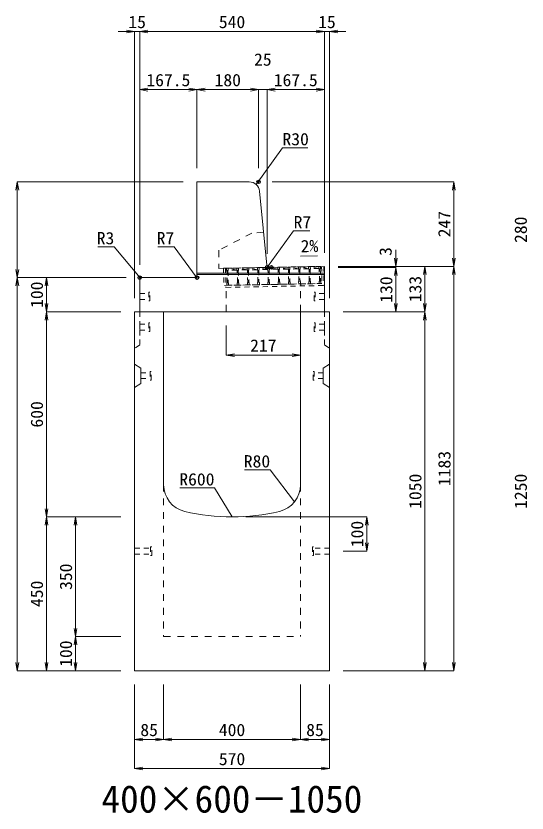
# Model space of a CAD drawing. Units: millimetres at full size; some dimension numbers follow another scale. Extents: x -18734 to 51600, y -18820 to 17820.
# Drawn here: x 33418 to 34913, y 5134 to 7466 of the extents above; entities that cross this region are included whole.
import ezdxf
from ezdxf.enums import TextEntityAlignment as Align

# ---------------------------------------------------------------- set-up
doc = ezdxf.new("R2010")
doc.units = ezdxf.units.MM
doc.header["$LTSCALE"] = 20
doc.header["$PDMODE"] = 32
doc.header["$PDSIZE"] = 10
doc.linetypes.add('USER1', pattern=[2, 1, -1])
doc.linetypes.add('USER2', pattern=[1.35, 0.75, -0.6])
for name, color, linetype, lineweight in [('インサート', 3, 'USER2', 9), ('グレーチング', 7, 'USER2', 5), ('受枠', 3, 'USER2', 9), ('寸法線', 7, 'Continuous', 13), ('引出線', 4, 'Continuous', 13), ('本体', 2, 'Continuous', 13), ('目地', 132, 'Continuous', 5)]:
    doc.layers.add(name, color=color, linetype=linetype, lineweight=lineweight)
doc.layers.add('作業エリア', color=11, linetype='Continuous')
doc.layers.add('文字', color=7, linetype='Continuous')
doc.styles.add('ＭＳ 明朝', font='')
doc.styles.get('ＭＳ 明朝').set_extended_font_data('MS Mincho')

# ---------------------------------------------------------------- blocks, each defined once
blk = doc.blocks.new('open_arrow')
at = {"color": 0, "linetype": 'Continuous', "lineweight": -2}
blk.add_lwpolyline([(7.5, 1.25), (0, 0), (7.5, -1.25)], dxfattribs=at)

msp = doc.modelspace()

# ---------------------------------------------------------------- linework, layer by layer
at = {"layer": 'インサート'}
for p, q in [((33780, 6653.5), (33807, 6653.5)), ((33780, 6653.5), (33780, 6636.5)), ((33810, 6657.5), (33807, 6657.5)), ((33807, 6657.5), (33807, 6632.5)), ((33810, 6632.5), (33810, 6657.5)), ((34290, 6657.5), (34293, 6657.5)), ((34290, 6632.5), (34290, 6657.5)), ((34293, 6657.5), (34293, 6632.5)), ((34320, 6653.5), (34293, 6653.5)), ((34320, 6653.5), (34320, 6636.5)), ((33780, 6636.5), (33807, 6636.5)), ((33807, 6632.5), (33810, 6632.5)), ((34293, 6632.5), (34290, 6632.5)), ((34320, 6636.5), (34293, 6636.5)), ((33780, 6563.5), (33807, 6563.5)), ((33780, 6563.5), (33780, 6546.5)), ((33810, 6567.5), (33807, 6567.5)), ((33807, 6567.5), (33807, 6542.5)), ((33810, 6542.5), (33810, 6567.5)), ((34290, 6567.5), (34293, 6567.5)), ((34290, 6542.5), (34290, 6567.5)), ((34293, 6567.5), (34293, 6542.5)), ((34320, 6563.5), (34293, 6563.5)), ((34320, 6563.5), (34320, 6546.5)), ((33780, 6546.5), (33807, 6546.5)), ((33807, 6542.5), (33810, 6542.5)), ((34293, 6542.5), (34290, 6542.5)), ((34320, 6546.5), (34293, 6546.5)), ((33783.2, 6421.5), (33810.2, 6421.5)), ((33783.2, 6421.5), (33783.2, 6404.5)), ((33813.2, 6425.5), (33810.2, 6425.5)), ((33810.2, 6425.5), (33810.2, 6400.5)), ((33813.2, 6400.5), (33813.2, 6425.5)), ((34286.8, 6425.5), (34289.8, 6425.5)), ((34286.8, 6400.5), (34286.8, 6425.5)), ((34289.8, 6425.5), (34289.8, 6400.5)), ((34316.8, 6421.5), (34289.8, 6421.5)), ((34316.8, 6421.5), (34316.8, 6404.5)), ((33783.2, 6404.5), (33810.2, 6404.5)), ((33810.2, 6400.5), (33813.2, 6400.5)), ((34289.8, 6400.5), (34286.8, 6400.5)), ((34316.8, 6404.5), (34289.8, 6404.5)), ((33765, 5908.5), (33812, 5908.5)), ((33765, 5908.5), (33765, 5891.5)), ((33815, 5912.5), (33812, 5912.5)), ((33812, 5912.5), (33812, 5887.5)), ((33815, 5887.5), (33815, 5912.5)), ((34288, 5912.5), (34285, 5912.5)), ((34285, 5912.5), (34285, 5887.5)), ((34288, 5887.5), (34288, 5912.5)), ((34335, 5908.5), (34288, 5908.5)), ((34335, 5891.5), (34335, 5908.5)), ((33765, 5891.5), (33812, 5891.5)), ((33812, 5887.5), (33815, 5887.5)), ((34285, 5887.5), (34288, 5887.5)), ((34335, 5891.5), (34288, 5891.5))]:
    msp.add_line(p, q, dxfattribs=at)
at = {"layer": 'グレーチング'}
for p, q in [((34033.97, 6727.46), (34308.92, 6732.79)), ((34064.08, 6722.05), (34038.97, 6727.56)), ((34064.08, 6722.05), (34039.08, 6721.56)), ((34094.07, 6722.63), (34068.96, 6728.14)), ((34094.07, 6722.63), (34069.08, 6722.14)), ((34124.07, 6723.21), (34098.96, 6728.72)), ((34124.07, 6723.21), (34099.07, 6722.72)), ((34154.06, 6723.79), (34128.95, 6729.3)), ((34154.06, 6723.79), (34129.07, 6723.3)), ((34184.06, 6724.37), (34158.95, 6729.88)), ((34184.06, 6724.37), (34159.06, 6723.88)), ((34214.05, 6724.95), (34188.94, 6730.46)), ((34214.05, 6724.95), (34189.06, 6724.46)), ((34244.05, 6725.53), (34218.93, 6731.04)), ((34244.05, 6725.53), (34219.05, 6725.05)), ((34274.04, 6726.11), (34248.93, 6731.62)), ((34274.04, 6726.11), (34249.05, 6725.63)), ((34304.04, 6726.69), (34278.92, 6732.2)), ((34304.04, 6726.69), (34279.04, 6726.21)), ((34034.94, 6677.47), (34309.89, 6682.79))]:
    msp.add_line(p, q, dxfattribs=at)
for points in [[(34033.97, 6727.46), (34038.97, 6727.56), (34039.08, 6721.56), (34038.1, 6720.54), (34038.8, 6684.55), (34039.82, 6683.57), (34039.94, 6677.57), (34034.94, 6677.47), (34034.82, 6683.47), (34035.8, 6684.49), (34035.1, 6720.48), (34034.09, 6721.47)], [(34068.8, 6685.13), (34069.81, 6684.15), (34069.93, 6678.15), (34064.93, 6678.05), (34064.82, 6684.05), (34065.8, 6685.07), (34065.1, 6721.07), (34064.08, 6722.05), (34063.96, 6728.04), (34068.96, 6728.14), (34069.08, 6722.14), (34068.1, 6721.12)], [(34098.79, 6685.71), (34099.81, 6684.73), (34099.92, 6678.73), (34094.93, 6678.63), (34094.81, 6684.63), (34095.79, 6685.65), (34095.09, 6721.65), (34094.07, 6722.63), (34093.96, 6728.62), (34098.96, 6728.72), (34099.07, 6722.72), (34098.09, 6721.7)], [(34128.78, 6686.29), (34129.8, 6685.31), (34129.92, 6679.31), (34124.92, 6679.21), (34124.8, 6685.21), (34125.78, 6686.23), (34125.09, 6722.23), (34124.07, 6723.21), (34123.95, 6729.21), (34128.95, 6729.3), (34129.07, 6723.3), (34128.09, 6722.28)], [(34158.78, 6686.87), (34159.8, 6685.89), (34159.91, 6679.89), (34154.91, 6679.8), (34154.8, 6685.79), (34155.78, 6686.81), (34155.08, 6722.81), (34154.06, 6723.79), (34153.95, 6729.79), (34158.95, 6729.88), (34159.06, 6723.88), (34158.08, 6722.86)], [(34185.77, 6687.39), (34185.08, 6723.39), (34184.06, 6724.37), (34183.94, 6730.37), (34188.94, 6730.46), (34189.06, 6724.46), (34188.08, 6723.45), (34188.77, 6687.45), (34189.79, 6686.47), (34189.91, 6680.47), (34184.91, 6680.38), (34184.79, 6686.37)], [(34215.77, 6687.97), (34215.07, 6723.97), (34214.05, 6724.95), (34213.94, 6730.95), (34218.93, 6731.04), (34219.05, 6725.05), (34218.07, 6724.03), (34218.77, 6688.03), (34219.79, 6687.05), (34219.9, 6681.05), (34214.9, 6680.96), (34214.79, 6686.96)], [(34249.05, 6725.63), (34248.06, 6724.61), (34248.76, 6688.61), (34249.78, 6687.63), (34249.9, 6681.63), (34244.9, 6681.54), (34244.78, 6687.54), (34245.76, 6688.56), (34245.07, 6724.55), (34244.05, 6725.53), (34243.93, 6731.53), (34248.93, 6731.62)], [(34279.04, 6726.21), (34278.06, 6725.19), (34278.76, 6689.19), (34279.78, 6688.21), (34279.89, 6682.21), (34274.89, 6682.12), (34274.78, 6688.12), (34275.76, 6689.14), (34275.06, 6725.13), (34274.04, 6726.11), (34273.92, 6732.11), (34278.92, 6732.2)], [(34304.89, 6682.7), (34304.77, 6688.7), (34305.75, 6689.72), (34305.05, 6725.71), (34304.04, 6726.69), (34303.92, 6732.69), (34308.92, 6732.79), (34309.03, 6726.79), (34308.05, 6725.77), (34308.75, 6689.77), (34309.77, 6688.79), (34309.89, 6682.79)]]:
    msp.add_lwpolyline(points, close=True, dxfattribs=at)
at = {"layer": '作業エリア'}
for p in [(34127.5, 6980), (34152.5, 6730), (34165, 6730), (33780, 6700), (33947.5, 6700)]:
    msp.add_point(p, dxfattribs=at)
at = {"layer": '受枠'}
for p, q in [((34024.97, 6727.29), (34317.92, 6732.96)), ((34024.97, 6727.29), (34025.94, 6677.3)), ((34030.97, 6727.41), (34032.05, 6671.42)), ((34311.92, 6732.84), (34312.89, 6682.85)), ((34317.92, 6732.96), (34319, 6676.97)), ((34312.89, 6682.85), (34025.94, 6677.3)), ((34032.05, 6671.42), (34319, 6676.97))]:
    msp.add_line(p, q, dxfattribs=at)
at = {"layer": '受枠', "linetype": 'Continuous'}
msp.add_line((34250.9, 6681.65), (34251.01, 6675.65), dxfattribs=at)
at = {"layer": '寸法線'}
for p, q in [((33828, 7419.95), (33717, 7419.95)), ((33765, 6640), (33765, 7419.95)), ((33780, 7419.95), (34320, 7419.95)), ((33780, 6737), (33780, 7419.95)), ((33780, 6737), (33780, 7419.95)), ((34272, 7419.95), (34383, 7419.95)), ((34320, 6773), (34320, 7419.95)), ((34320, 6773), (34320, 7419.95)), ((34335, 6640), (34335, 7419.95)), ((33780, 7249.95), (33947.5, 7249.95)), ((33780, 6737), (33780, 7249.95)), ((33947.5, 7020), (33947.5, 7249.95)), ((33947.5, 7249.95), (34127.5, 7249.95)), ((33947.5, 7020), (33947.5, 7249.95)), ((34079.5, 7249.95), (34200.5, 7249.95)), ((34127.5, 7020), (34127.5, 7249.95)), ((34127.5, 7020), (34127.5, 7249.95)), ((34152.5, 6770), (34152.5, 7249.95)), ((34152.5, 7249.95), (34320, 7249.95)), ((34152.5, 6770), (34152.5, 7249.95)), ((34320, 6773), (34320, 7249.95)), ((33422.06, 6980), (33422.06, 6700)), ((33907.5, 6980), (33422.06, 6980)), ((34167.5, 6980), (34698.78, 6980)), ((34698.78, 6980), (34698.78, 6733)), ((34528.78, 6781), (34528.78, 6682)), ((34360, 6733), (34528.78, 6733)), ((34360, 6733), (34613.78, 6733)), ((34360, 6733), (34698.78, 6733)), ((34360, 6733), (34698.78, 6733)), ((34360, 6730), (34528.78, 6730)), ((34360, 6730), (34528.78, 6730)), ((34528.78, 6730), (34528.78, 6600)), ((34613.78, 6733), (34613.78, 6600)), ((34698.78, 6733), (34698.78, 5550)), ((33740, 6700), (33422.06, 6700)), ((33422.06, 5550), (33422.06, 6700)), ((33740, 6700), (33422.06, 6700)), ((33507.06, 6600), (33507.06, 6700)), ((33740, 6700), (33507.06, 6700)), ((33507.06, 6600), (33507.06, 6000)), ((33725, 6600), (33507.06, 6600)), ((33725, 6600), (33507.06, 6600)), ((34375, 6600), (34528.78, 6600)), ((34375, 6600), (34613.78, 6600)), ((34375, 6600), (34613.78, 6600)), ((34613.78, 6600), (34613.78, 5550)), ((34033, 6560), (34033, 6473.33)), ((34033, 6473.33), (34250, 6473.33)), ((33725, 6000), (33507.06, 6000)), ((33507.06, 5550), (33507.06, 6000)), ((33725, 6000), (33507.06, 6000)), ((33592.06, 6000), (33592.06, 5650)), ((33725, 6000), (33592.06, 6000)), ((34090, 6000), (34443.78, 6000)), ((34443.78, 6000), (34443.78, 5900)), ((34375, 5900), (34443.78, 5900)), ((33725, 5650), (33592.06, 5650)), ((33592.06, 5650), (33592.06, 5550)), ((33725, 5650), (33592.06, 5650)), ((33725, 5550), (33422.06, 5550)), ((33725, 5550), (33507.06, 5550)), ((33725, 5550), (33592.06, 5550)), ((34375, 5550), (34613.78, 5550)), ((34375, 5550), (34698.78, 5550)), ((33765, 5510), (33765, 5348.84)), ((33765, 5510), (33765, 5263.84)), ((33850, 5510), (33850, 5348.84)), ((33850, 5510), (33850, 5348.84)), ((34250, 5510), (34250, 5348.84)), ((34250, 5510), (34250, 5348.84)), ((34335, 5510), (34335, 5348.84)), ((34335, 5510), (34335, 5263.84)), ((33765, 5348.84), (33850, 5348.84)), ((33850, 5348.84), (34250, 5348.84)), ((34250, 5348.84), (34335, 5348.84)), ((33765, 5263.84), (34335, 5263.84))]:
    msp.add_line(p, q, dxfattribs=at)
at = {"layer": '引出線'}
for points in [[(34120.48, 6972.24), (34197.4, 7079.93), (34272.08, 7079.93)], [(34154.14, 6731.81), (34230, 6837.02), (34277.93, 6837.02)], [(33780.88, 6699.12), (33705.62, 6790.3), (33657.89, 6790.3)], [(33945.45, 6702.05), (33880.97, 6790.3), (33833.04, 6790.3)], [(34251.14, 6763.26), (34299.85, 6764.23), (34251.11, 6763.26)], [(34232.76, 6044.42), (34161.5, 6137.53), (34086.83, 6137.53)], [(34050, 6000), (33998.63, 6084.75), (33897.63, 6084.75)]]:
    msp.add_lwpolyline(points, dxfattribs=at)
at = {"layer": '本体'}
for p, q in [((33947.5, 6980), (33947.5, 6707)), ((34100.35, 6980), (33947.5, 6980)), ((34151.87, 6736.3), (34130.2, 6952.99)), ((34165, 6730), (34158.83, 6730)), ((34165, 6730), (34320, 6733)), ((34320, 6600), (34320, 6733)), ((33780, 6697), (33780, 6600)), ((33940.5, 6700), (33783, 6700)), ((33765, 6600), (33765, 5550)), ((33850, 6600), (33765, 6600)), ((34320, 6600), (33780, 6600)), ((33850, 6600), (33850, 6094.04)), ((34250, 6094.04), (34250, 6600)), ((34335, 6600), (34250, 6600)), ((34335, 5550), (34335, 6600)), ((33765, 5550), (34335, 5550))]:
    msp.add_line(p, q, dxfattribs=at)
at = {"layer": '本体', "linetype": 'USER1'}
for p, q in [((34142.2, 6833), (34108, 6830)), ((34108, 6830), (34011, 6780)), ((34011, 6780), (34011, 6727.02)), ((34011, 6727.02), (34165, 6730)), ((34033, 6600), (34033, 6677.44)), ((34250, 6600), (34250, 6681.64))]:
    msp.add_line(p, q, dxfattribs=at)
at = {"layer": '本体', "linetype": 'USER2', "lineweight": 9}
for p, q in [((33780, 6600), (33780, 6503)), ((34320, 6600), (34320, 6503)), ((33780, 6503), (33765, 6493.5)), ((34320, 6503), (34335, 6493.5))]:
    msp.add_line(p, q, dxfattribs=at)
at = {"layer": '本体', "lineweight": 9}
for p, q in [((33765, 6447), (33783.2, 6435.5)), ((34335, 6447), (34316.8, 6435.5)), ((33783.2, 6435.5), (33783.2, 6390.5)), ((34316.8, 6435.5), (34316.8, 6390.5)), ((33765, 6379), (33783.2, 6390.5)), ((34335, 6379), (34316.8, 6390.5))]:
    msp.add_line(p, q, dxfattribs=at)
at = {"layer": '本体', "linetype": 'USER1', "lineweight": 15}
for p, q in [((33850, 6094.04), (33850, 5650)), ((34250, 6094.04), (34250, 5650)), ((33850, 5650), (34250, 5650))]:
    msp.add_line(p, q, dxfattribs=at)
at = {"layer": '本体'}
for centre, radius, start, end in [((34100.35, 6950), 30, 5.71059, 90), ((34158.83, 6737), 7, 185.71059, 270), ((33783, 6697), 3, 90, 180), ((33940.5, 6707), 7, 270, 0), ((33930, 6094.04), 80, 180, 256.65764), ((34170, 6094.04), 80, 283.34236, 0), ((34050, 6600), 600, 256.65764, 283.34236)]:
    msp.add_arc(centre, radius, start, end, dxfattribs=at)
at = {"layer": '目地'}
for p, q in [((34320, 6713), (33947.5, 6713)), ((34320, 6709), (33947.5, 6709))]:
    msp.add_line(p, q, dxfattribs=at)

# ---------------------------------------------------------------- block references
at = {"layer": '寸法線', "xscale": 3.2, "yscale": 3.2}
for p, rotation in [((33765, 7419.95), 180), ((34320, 7419.95), 180), ((34320, 7419.95), 180), ((33947.5, 7249.95), 180), ((34127.5, 7249.95), 180), ((34127.5, 7249.95), 180), ((34320, 7249.95), 180), ((33422.06, 6980), 270), ((34698.78, 6980), 270), ((34528.78, 6733), 90), ((34698.78, 6733), 90), ((33422.06, 6700), 90), ((34528.78, 6730), 270), ((34528.78, 6730), 270), ((34613.78, 6733), 270), ((34698.78, 6733), 270), ((33422.06, 6700), 270), ((33507.06, 6700), 270), ((33507.06, 6600), 90), ((34528.78, 6600), 90), ((34613.78, 6600), 90), ((33507.06, 6600), 270), ((34613.78, 6600), 270), ((34250, 6473.33), 180), ((33507.06, 6000), 90), ((33507.06, 6000), 270), ((33592.06, 6000), 270), ((34443.78, 6000), 270), ((34443.78, 5900), 90), ((33592.06, 5650), 90), ((33592.06, 5650), 270), ((33422.06, 5550), 90), ((33507.06, 5550), 90), ((33592.06, 5550), 90), ((34613.78, 5550), 90), ((34698.78, 5550), 90), ((33850, 5348.84), 180), ((34250, 5348.84), 180), ((34335, 5348.84), 180), ((34335, 5263.84), 180)]:
    msp.add_blockref('open_arrow', p, dxfattribs=dict(at, rotation=rotation))
for p in [(33780, 7419.95), (33780, 7419.95), (34335, 7419.95), (33780, 7249.95), (33947.5, 7249.95), (34152.5, 7249.95), (34152.5, 7249.95), (34033, 6473.33), (33765, 5348.84), (33850, 5348.84), (34250, 5348.84), (33765, 5263.84)]:
    msp.add_blockref('open_arrow', p, dxfattribs=at)
at = {"layer": '引出線', "xscale": 0.0533, "yscale": 0.0533}
for p, rotation in [((34120.48, 6972.24), 54.5), ((34251.14, 6763.26), 1.1), ((34154.14, 6731.81), 54.2), ((33780.88, 6699.12), 129.5), ((33945.45, 6702.05), 126.2), ((34232.76, 6044.42), 127.4), ((34050, 6000), 121.2)]:
    msp.add_blockref('open_arrow', p, dxfattribs=dict(at, rotation=rotation))

# ---------------------------------------------------------------- texts
at = {"layer": '寸法線', "style": 'ＭＳ 明朝', "width": 1.05}
for s, p in [('15', (33772.5, 7447.95)), ('540', (34050, 7447.95)), ('15', (34327.5, 7447.95)), ('25', (34140, 7337.95)), ('167.5', (33863.75, 7277.95)), ('180', (34037.5, 7277.95)), ('167.5', (34236.25, 7277.95)), ('217', (34141.5, 6501.33)), ('85', (33807.5, 5376.84)), ('400', (34050, 5376.84)), ('85', (34292.5, 5376.84)), ('570', (34050, 5291.84))]:
    msp.add_text(s, height=36.03, dxfattribs=at).set_placement(p, align=Align.MIDDLE_CENTER)
for s, p in [('247', (34670.78, 6856.5)), ('280', (34894.06, 6840)), ('3', (34498.78, 6776.34)), ('130', (34500.78, 6665)), ('133', (34585.78, 6666.5)), ('100', (33479.06, 6650)), ('600', (33479.06, 6300)), ('1183', (34670.78, 6141.5)), ('1050', (34585.78, 6075)), ('1250', (34894.06, 6075)), ('100', (34415.78, 5950)), ('350', (33564.06, 5825)), ('450', (33479.06, 5775)), ('100', (33564.06, 5600))]:
    msp.add_text(s, height=36.03, rotation=90, dxfattribs=at).set_placement(p, align=Align.MIDDLE_CENTER)
at = {"layer": '引出線', "style": 'ＭＳ 明朝', "width": 1.05}
for s, p in [('R30', (34197.4, 7123.13)), ('R7', (34230, 6880.22))]:
    msp.add_text(s, height=36.03, dxfattribs=at).set_placement(p, align=Align.TOP_LEFT)
for s, p in [('R3', (33705.62, 6833.5)), ('R7', (33880.97, 6833.5)), ('R80', (34161.5, 6180.73)), ('R600', (33998.63, 6127.95))]:
    msp.add_text(s, height=36.03, dxfattribs=at).set_placement(p, align=Align.TOP_RIGHT)
msp.add_text('2%', height=36.03, rotation=1.146, dxfattribs=at).set_placement((34250.17, 6810.15), align=Align.TOP_LEFT)
at = {"layer": '文字', "style": 'ＭＳ 明朝'}
msp.add_text('400×600－1050', height=80.06, dxfattribs=at).set_placement((34049.52, 5175.03), align=Align.MIDDLE_CENTER)

doc.saveas('drawing.dxf')
